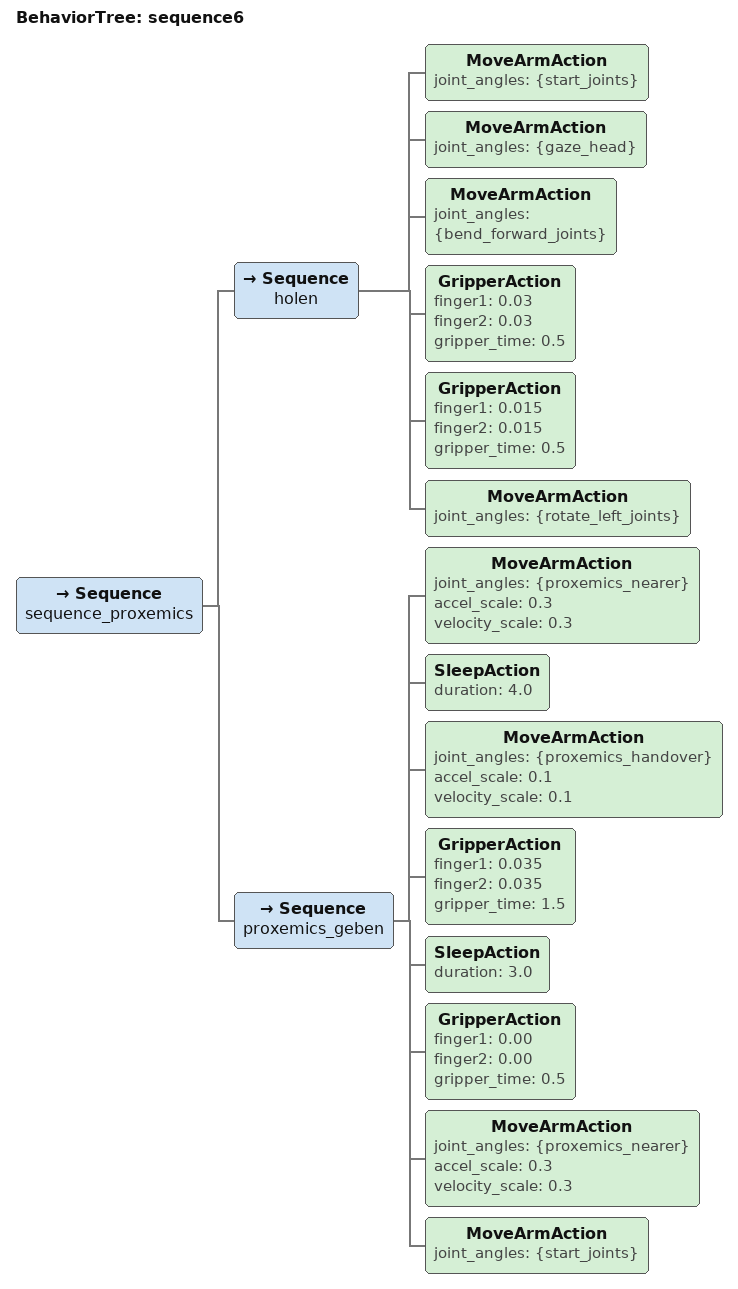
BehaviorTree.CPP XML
<root main_tree_to_execute="sequence6">
  <BehaviorTree ID="sequence6">
    <Sequence name="sequence_proxemics">

      <Sequence name="holen">
        <MoveArmAction joint_angles="{start_joints}"/>
        <MoveArmAction joint_angles="{gaze_head}"/>

        <MoveArmAction joint_angles="{bend_forward_joints}"/>
        <GripperAction finger1="0.03" finger2="0.03" gripper_time="0.5"/> <!-- Objekt greifen -->
        <GripperAction finger1="0.015" finger2="0.015" gripper_time="0.5"/>
        <MoveArmAction joint_angles="{rotate_left_joints}"/>
      </Sequence>

      <Sequence name="proxemics_geben">
        <MoveArmAction joint_angles="{proxemics_nearer}" accel_scale="0.3"  velocity_scale="0.3"/>
        <SleepAction duration="4.0"/>  <!-- 4 Sekunden warten -->
        <MoveArmAction joint_angles="{proxemics_handover}" accel_scale="0.1"  velocity_scale="0.1"/>
        <GripperAction finger1="0.035" finger2="0.035" gripper_time="1.5"/> <!-- Objekt loslassen -->
        <SleepAction duration="3.0"/>  <!-- 3 Sekunden warten -->
        <GripperAction finger1="0.00" finger2="0.00" gripper_time="0.5"/>
        <MoveArmAction joint_angles="{proxemics_nearer}" accel_scale="0.3"  velocity_scale="0.3"/>
        <MoveArmAction joint_angles="{start_joints}"/>
      </Sequence>
    </Sequence>
  </BehaviorTree>
</root>
